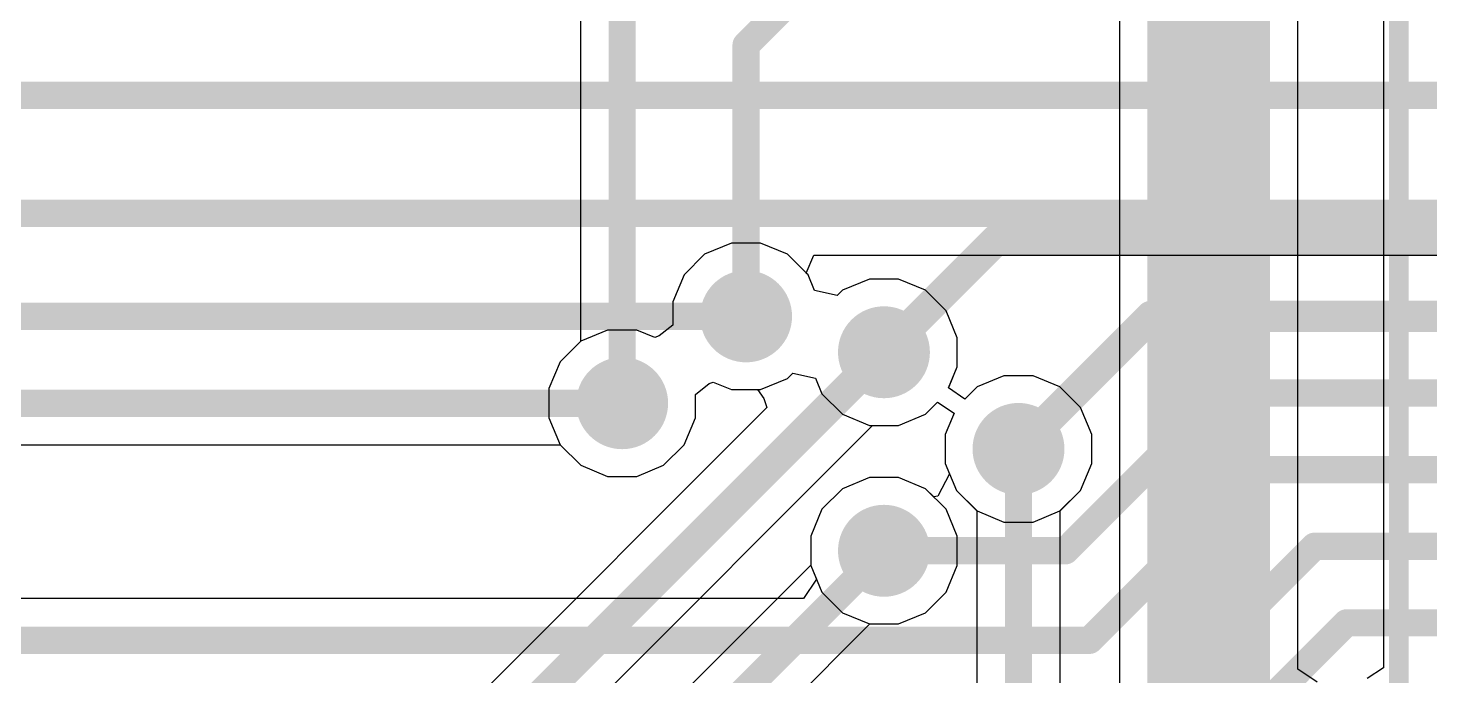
# Model space of a CAD drawing. Header units: inches. Extents: x -3 to 128, y -12 to 41.
# Drawn here: x 51.33 to 60.48, y 20.1 to 24.33 of the extents above; entities that cross this region are included whole.
import ezdxf

# ---------------------------------------------------------------- set-up
doc = ezdxf.new("R2010")
doc.units = ezdxf.units.IN
for name, color, linetype in [('Bottom Layer', 5, 'Continuous'), ('Layer 1', 16, 'Continuous'), ('Layer 2', 76, 'Continuous'), ('Top Layer', 1, 'Continuous'), ('Top Overlay', 2, 'Continuous'), ('Via Holes', 16, 'Continuous')]:
    doc.layers.add(name, color=color, linetype=linetype)

msp = doc.modelspace()

# ---------------------------------------------------------------- hatches: boundary and pattern name
at = {"layer": 'Bottom Layer'}
h = msp.add_hatch(color=5, dxfattribs=at)
edge = h.paths.add_edge_path()
edge.add_arc((56.0208, 22.4457), 0.3, 0, 360)
h = msp.add_hatch(color=5, dxfattribs=at)
edge = h.paths.add_edge_path()
edge.add_arc((56.9207, 22.2115), 0.3, 0, 360)
h = msp.add_hatch(color=5, dxfattribs=at)
edge = h.paths.add_edge_path()
edge.add_arc((55.2118, 21.879), 0.3, 0, 360)
h = msp.add_hatch(color=5, dxfattribs=at)
edge = h.paths.add_edge_path()
edge.add_arc((57.7989, 21.5807), 0.3, 0, 360)
h = msp.add_hatch(color=5, dxfattribs=at)
edge = h.paths.add_edge_path()
edge.add_arc((56.9207, 20.9161), 0.3, 0, 360)
at = {"layer": 'Layer 1'}
h = msp.add_hatch(color=16, dxfattribs=at)
edge = h.paths.add_edge_path()
edge.add_arc((56.0208, 22.4457), 0.3, 0, 360)
h = msp.add_hatch(color=16, dxfattribs=at)
edge = h.paths.add_edge_path()
edge.add_arc((56.9207, 22.2115), 0.3, 0, 360)
h = msp.add_hatch(color=16, dxfattribs=at)
edge = h.paths.add_edge_path()
edge.add_arc((55.2118, 21.879), 0.3, 0, 360)
h = msp.add_hatch(color=16, dxfattribs=at)
edge = h.paths.add_edge_path()
edge.add_arc((57.7989, 21.5807), 0.3, 0, 360)
h = msp.add_hatch(color=16, dxfattribs=at)
edge = h.paths.add_edge_path()
edge.add_arc((56.9207, 20.9161), 0.3, 0, 360)
at = {"layer": 'Layer 2'}
msp.add_hatch(color=76, dxfattribs=at).paths.add_polyline_path([(59.4406, 32.667), (58.6396, 32.667), (58.6396, 17.4659), (59.4406, 17.4659)])
h = msp.add_hatch(color=76, dxfattribs=at)
edge = h.paths.add_edge_path()
edge.add_arc((56.0208, 22.4457), 0.3, 0, 360)
h = msp.add_hatch(color=76, dxfattribs=at)
edge = h.paths.add_edge_path()
edge.add_arc((56.9207, 22.2115), 0.3, 0, 360)
h = msp.add_hatch(color=76, dxfattribs=at)
edge = h.paths.add_edge_path()
edge.add_arc((55.2118, 21.879), 0.3, 0, 360)
h = msp.add_hatch(color=76, dxfattribs=at)
edge = h.paths.add_edge_path()
edge.add_arc((57.7989, 21.5807), 0.3, 0, 360)
h = msp.add_hatch(color=76, dxfattribs=at)
edge = h.paths.add_edge_path()
edge.add_arc((56.9207, 20.9161), 0.3, 0, 360)
at = {"layer": 'Top Layer'}
h = msp.add_hatch(color=1, dxfattribs=at)
edge = h.paths.add_edge_path()
edge.add_arc((56.0208, 22.4457), 0.3, 0, 360)
h = msp.add_hatch(color=1, dxfattribs=at)
edge = h.paths.add_edge_path()
edge.add_arc((56.9207, 22.2115), 0.3, 0, 360)
h = msp.add_hatch(color=1, dxfattribs=at)
edge = h.paths.add_edge_path()
edge.add_arc((55.2118, 21.879), 0.3, 0, 360)
h = msp.add_hatch(color=1, dxfattribs=at)
edge = h.paths.add_edge_path()
edge.add_arc((57.7989, 21.5807), 0.3, 0, 360)
h = msp.add_hatch(color=1, dxfattribs=at)
edge = h.paths.add_edge_path()
edge.add_arc((56.9207, 20.9161), 0.3, 0, 360)
at = {"layer": 'Via Holes'}
h = msp.add_hatch(color=7, dxfattribs=at)
edge = h.paths.add_edge_path()
edge.add_arc((56.0208, 22.4457), 0.15, 0, 360)
h = msp.add_hatch(color=7, dxfattribs=at)
edge = h.paths.add_edge_path()
edge.add_arc((56.9207, 22.2115), 0.15, 0, 360)
h = msp.add_hatch(color=7, dxfattribs=at)
edge = h.paths.add_edge_path()
edge.add_arc((55.2118, 21.879), 0.15, 0, 360)
h = msp.add_hatch(color=7, dxfattribs=at)
edge = h.paths.add_edge_path()
edge.add_arc((57.7989, 21.5807), 0.15, 0, 360)
h = msp.add_hatch(color=7, dxfattribs=at)
edge = h.paths.add_edge_path()
edge.add_arc((56.9207, 20.9161), 0.15, 0, 360)

# ---------------------------------------------------------------- linework, layer by layer
at = {"layer": 'Bottom Layer'}
for p, q in [((60.1808, 30.067), (60.1808, 20.1525)), ((55.9258, 22.9235), (55.7502, 22.8508)), ((56.1159, 22.9235), (55.9258, 22.9235)), ((56.2915, 22.8508), (56.1159, 22.9235)), ((55.7502, 22.8508), (55.6158, 22.7164)), ((56.4259, 22.7164), (56.2915, 22.8508)), ((55.6158, 22.7164), (55.543, 22.5408)), ((56.4682, 22.6143), (56.4259, 22.7164)), ((56.616, 22.5825), (56.4682, 22.6143)), ((56.65, 22.6166), (56.616, 22.5825)), ((56.8257, 22.6893), (56.65, 22.6166)), ((57.0157, 22.6893), (56.8257, 22.6893)), ((57.1913, 22.6166), (57.0157, 22.6893)), ((57.3258, 22.4822), (57.1913, 22.6166)), ((55.543, 22.5408), (55.543, 22.3894)), ((57.3985, 22.3066), (57.3258, 22.4822)), ((55.1167, 22.3568), (54.9411, 22.2841)), ((55.3068, 22.3568), (55.1167, 22.3568)), ((55.4257, 22.3076), (55.3068, 22.3568)), ((55.543, 22.3894), (55.4535, 22.3178)), ((54.9411, 22.2841), (54.8067, 22.1497)), ((55.4535, 22.3178), (55.4257, 22.3076)), ((57.3985, 22.1165), (57.3985, 22.3066)), ((54.8067, 22.1497), (54.734, 21.9741)), ((56.2915, 22.0407), (56.3256, 22.0747)), ((56.3256, 22.0747), (56.4734, 22.0429)), ((57.3455, 21.9886), (57.3985, 22.1165)), ((57.7039, 22.0585), (57.5283, 21.9858)), ((57.894, 22.0585), (57.7039, 22.0585)), ((58.0696, 21.9858), (57.894, 22.0585)), ((54.734, 21.9741), (54.734, 21.784)), ((55.6896, 21.9354), (55.7791, 22.007)), ((55.7791, 22.007), (55.8069, 22.0172)), ((55.8069, 22.0172), (55.9258, 21.9679)), ((55.9258, 21.9679), (56.1159, 21.9679)), ((56.1159, 21.9679), (56.2915, 22.0407)), ((56.4734, 22.0429), (56.5156, 21.9409)), ((57.3413, 21.9784), (57.3455, 21.9886)), ((57.449, 21.9065), (57.3413, 21.9784)), ((57.5283, 21.9858), (57.4541, 21.9116)), ((58.204, 21.8514), (58.0696, 21.9858)), ((55.6896, 21.784), (55.6896, 21.9354)), ((56.5156, 21.9409), (56.65, 21.8065)), ((57.1913, 21.8065), (57.2655, 21.8806)), ((57.2655, 21.8806), (57.2707, 21.8858)), ((57.2707, 21.8858), (57.3783, 21.8139)), ((57.4541, 21.9116), (57.449, 21.9065)), ((54.734, 21.784), (54.8067, 21.6084)), ((55.6168, 21.6084), (55.6896, 21.784)), ((56.65, 21.8065), (56.8257, 21.7337)), ((57.0157, 21.7337), (57.1913, 21.8065)), ((57.3741, 21.8037), (57.3211, 21.6758)), ((57.3783, 21.8139), (57.3741, 21.8037)), ((58.2767, 21.6758), (58.204, 21.8514)), ((56.8257, 21.7337), (57.0157, 21.7337)), ((54.8067, 21.6084), (54.9411, 21.474)), ((55.4824, 21.474), (55.6168, 21.6084)), ((57.3211, 21.6758), (57.3211, 21.4857)), ((58.2767, 21.4857), (58.2767, 21.6758)), ((54.9411, 21.474), (55.1167, 21.4012)), ((55.3068, 21.4012), (55.4824, 21.474)), ((57.3211, 21.4857), (57.3939, 21.3101)), ((58.204, 21.3101), (58.2767, 21.4857)), ((55.1167, 21.4012), (55.3068, 21.4012)), ((56.65, 21.3212), (56.5156, 21.1868)), ((56.8257, 21.3939), (56.65, 21.3212)), ((57.0157, 21.3939), (56.8257, 21.3939)), ((57.1913, 21.3212), (57.0157, 21.3939)), ((57.3258, 21.1868), (57.1913, 21.3212)), ((57.3939, 21.3101), (57.5283, 21.1757)), ((58.0696, 21.1757), (58.204, 21.3101)), ((56.5156, 21.1868), (56.4429, 21.0112)), ((57.3985, 21.0112), (57.3258, 21.1868)), ((57.5283, 21.1757), (57.7039, 21.1029)), ((57.894, 21.1029), (58.0696, 21.1757)), ((57.7039, 21.1029), (57.894, 21.1029)), ((56.4429, 21.0112), (56.4429, 20.8211)), ((57.3985, 20.8211), (57.3985, 21.0112)), ((56.4429, 20.8211), (56.5156, 20.6455)), ((57.3258, 20.6455), (57.3985, 20.8211)), ((56.5156, 20.6455), (56.65, 20.5111)), ((57.1913, 20.5111), (57.3258, 20.6455)), ((56.65, 20.5111), (56.8257, 20.4383)), ((57.0157, 20.4383), (57.1913, 20.5111)), ((56.8257, 20.4383), (57.0157, 20.4383)), ((60.1808, 20.1525), (60.0752, 20.0819))]:
    msp.add_line(p, q, dxfattribs=at)
at = {"layer": 'Layer 1'}
for p, q in [((56.4137, 22.7286), (56.4623, 22.846)), ((56.4623, 22.846), (66.5951, 22.846)), ((56.4259, 22.7164), (56.4137, 22.7286)), ((56.4682, 22.6143), (56.4259, 22.7164)), ((56.616, 22.5825), (56.4682, 22.6143)), ((56.65, 22.6166), (56.616, 22.5825)), ((56.8257, 22.6893), (56.65, 22.6166)), ((57.0157, 22.6893), (56.8257, 22.6893)), ((57.1913, 22.6166), (57.0157, 22.6893)), ((57.3258, 22.4822), (57.1913, 22.6166)), ((57.3985, 22.3066), (57.3258, 22.4822)), ((57.3985, 22.1165), (57.3985, 22.3066)), ((57.3413, 21.9784), (57.3985, 22.1165)), ((57.7039, 22.0585), (57.5283, 21.9858)), ((57.894, 22.0585), (57.7039, 22.0585)), ((58.0696, 21.9858), (57.894, 22.0585)), ((55.6896, 21.9354), (55.7791, 22.007)), ((55.7791, 22.007), (55.8069, 22.0172)), ((55.8069, 22.0172), (55.9258, 21.9679)), ((55.9258, 21.9679), (56.0946, 21.9679)), ((56.0946, 21.9679), (56.1363, 21.9095)), ((57.449, 21.9065), (57.3413, 21.9784)), ((57.5283, 21.9858), (57.449, 21.9065)), ((58.204, 21.8514), (58.0696, 21.9858)), ((55.6896, 21.784), (55.6896, 21.9354)), ((56.1363, 21.9095), (56.1569, 21.8506)), ((57.1913, 21.8065), (57.2707, 21.8858)), ((57.2707, 21.8858), (57.3783, 21.8139)), ((56.1569, 21.8506), (52.4582, 18.1519)), ((55.6168, 21.6084), (55.6896, 21.784)), ((57.0157, 21.7337), (57.1913, 21.8065)), ((57.3783, 21.8139), (57.3211, 21.6758)), ((58.2767, 21.6758), (58.204, 21.8514)), ((52.7776, 17.6656), (56.8458, 21.7337)), ((56.8458, 21.7337), (57.0157, 21.7337)), ((29.5219, 21.6071), (54.808, 21.6071)), ((54.808, 21.6071), (54.9411, 21.474)), ((55.4824, 21.474), (55.6168, 21.6084)), ((57.3211, 21.6758), (57.3211, 21.4857)), ((58.2767, 21.4857), (58.2767, 21.6758)), ((54.9411, 21.474), (55.1167, 21.4012)), ((55.3068, 21.4012), (55.4824, 21.474)), ((57.3211, 21.4857), (57.3939, 21.3101)), ((58.204, 21.3101), (58.2767, 21.4857)), ((55.1167, 21.4012), (55.3068, 21.4012)), ((56.65, 21.3212), (56.5156, 21.1868)), ((56.8257, 21.3939), (56.65, 21.3212)), ((57.0157, 21.3939), (56.8257, 21.3939)), ((57.1913, 21.3212), (57.0157, 21.3939)), ((57.3258, 21.1868), (57.1913, 21.3212)), ((57.3939, 21.3101), (57.527, 21.177)), ((58.0709, 21.177), (58.204, 21.3101)), ((56.5156, 21.1868), (56.4429, 21.0112)), ((57.3985, 21.0112), (57.3258, 21.1868)), ((57.527, 21.177), (57.527, 18.3916)), ((58.0709, 18.5042), (58.0709, 21.177)), ((56.4429, 21.0112), (56.4429, 20.8229)), ((57.3985, 20.8211), (57.3985, 21.0112)), ((56.4429, 20.8229), (54.5939, 18.9739)), ((57.3258, 20.6455), (57.3985, 20.8211)), ((57.1913, 20.5111), (57.3258, 20.6455)), ((57.0157, 20.4383), (57.1913, 20.5111)), ((55.0581, 18.669), (56.8275, 20.4383)), ((56.8275, 20.4383), (57.0157, 20.4383))]:
    msp.add_line(p, q, dxfattribs=at)
for points in [[(39.0817, 23.8879, 0.1778, 0.1778, 0), (65.5313, 23.8879, 0.1778, 0.1778, 0)], [(21.9246, 23.1179, 0.1778, 0.1778, 0), (66.7077, 23.1179, 0.1778, 0.1778, 0)], [(15.6811, 22.4457, 0.1778, 0.1778, 0), (56.0208, 22.4457, 0.1778, 0.1778, 0)], [(52.5762, 17.867, 0.2032, 0.2032, 0), (56.9207, 22.2115, 0.2032, 0.2032, 0)], [(29.4093, 21.879, 0.1778, 0.1778, 0), (55.2118, 21.879, 0.1778, 0.1778, 0)], [(57.7989, 18.3916, 0.1778, 0.1778, 0), (57.7989, 21.5807, 0.1778, 0.1778, 0)], [(54.7862, 18.7817, 0.1778, 0.1778, 0), (56.9207, 20.9161, 0.1778, 0.1778, 0)]]:
    msp.add_lwpolyline(points, format="xyseb", dxfattribs=at)
for points in [[(55.9764, 22.4457, 0.0889, 0.0889, 1), (56.0653, 22.4457, 0.0889, 0.0889, 1)], [(56.8699, 22.2115, 0.1016, 0.1016, 1), (56.9715, 22.2115, 0.1016, 0.1016, 1)], [(55.1673, 21.879, 0.0889, 0.0889, 1), (55.2562, 21.879, 0.0889, 0.0889, 1)], [(57.7545, 21.5807, 0.0889, 0.0889, 1), (57.8434, 21.5807, 0.0889, 0.0889, 1)], [(56.8762, 20.9161, 0.0889, 0.0889, 1), (56.9651, 20.9161, 0.0889, 0.0889, 1)]]:
    msp.add_lwpolyline(points, format="xyseb", close=True, dxfattribs=at)
at = {"layer": 'Layer 2'}
for p, q in [((58.4583, 32.667), (58.4583, 18.9617)), ((59.6219, 20.1436), (59.6219, 32.667)), ((55.9258, 22.9235), (55.7502, 22.8508)), ((56.1159, 22.9235), (55.9258, 22.9235)), ((56.2915, 22.8508), (56.1159, 22.9235)), ((55.7502, 22.8508), (55.6158, 22.7164)), ((56.4259, 22.7164), (56.2915, 22.8508)), ((55.6158, 22.7164), (55.543, 22.5408)), ((56.4682, 22.6143), (56.4259, 22.7164)), ((56.616, 22.5825), (56.4682, 22.6143)), ((56.65, 22.6166), (56.616, 22.5825)), ((56.8257, 22.6893), (56.65, 22.6166)), ((57.0157, 22.6893), (56.8257, 22.6893)), ((57.1913, 22.6166), (57.0157, 22.6893)), ((57.3258, 22.4822), (57.1913, 22.6166)), ((55.543, 22.5408), (55.543, 22.3894)), ((57.3985, 22.3066), (57.3258, 22.4822)), ((55.1167, 22.3568), (54.9411, 22.2841)), ((55.3068, 22.3568), (55.1167, 22.3568)), ((55.4257, 22.3076), (55.3068, 22.3568)), ((55.543, 22.3894), (55.4535, 22.3178)), ((54.9411, 22.2841), (54.8067, 22.1497)), ((55.4535, 22.3178), (55.4257, 22.3076)), ((57.3985, 22.1165), (57.3985, 22.3066)), ((54.8067, 22.1497), (54.734, 21.9741)), ((56.2915, 22.0407), (56.3256, 22.0747)), ((56.3256, 22.0747), (56.4734, 22.0429)), ((57.3455, 21.9886), (57.3985, 22.1165)), ((57.7039, 22.0585), (57.5283, 21.9858)), ((57.894, 22.0585), (57.7039, 22.0585)), ((58.0696, 21.9858), (57.894, 22.0585)), ((54.734, 21.9741), (54.734, 21.784)), ((55.6896, 21.9354), (55.7791, 22.007)), ((55.7791, 22.007), (55.8069, 22.0172)), ((55.8069, 22.0172), (55.9258, 21.9679)), ((55.9258, 21.9679), (56.1159, 21.9679)), ((56.1159, 21.9679), (56.2915, 22.0407)), ((56.4734, 22.0429), (56.5156, 21.9409)), ((57.3413, 21.9784), (57.3455, 21.9886)), ((57.449, 21.9065), (57.3413, 21.9784)), ((57.5283, 21.9858), (57.4541, 21.9116)), ((58.204, 21.8514), (58.0696, 21.9858)), ((55.6896, 21.784), (55.6896, 21.9354)), ((56.5156, 21.9409), (56.65, 21.8065)), ((57.1913, 21.8065), (57.2655, 21.8806)), ((57.2655, 21.8806), (57.2707, 21.8858)), ((57.2707, 21.8858), (57.3783, 21.8139)), ((57.4541, 21.9116), (57.449, 21.9065)), ((54.734, 21.784), (54.8067, 21.6084)), ((55.6168, 21.6084), (55.6896, 21.784)), ((56.65, 21.8065), (56.8257, 21.7337)), ((57.0157, 21.7337), (57.1913, 21.8065)), ((57.3741, 21.8037), (57.3211, 21.6758)), ((57.3783, 21.8139), (57.3741, 21.8037)), ((58.2767, 21.6758), (58.204, 21.8514)), ((56.8257, 21.7337), (57.0157, 21.7337)), ((54.8067, 21.6084), (54.9411, 21.474)), ((55.4824, 21.474), (55.6168, 21.6084)), ((57.3211, 21.6758), (57.3211, 21.4857)), ((58.2767, 21.4857), (58.2767, 21.6758)), ((54.9411, 21.474), (55.1167, 21.4012)), ((55.3068, 21.4012), (55.4824, 21.474)), ((57.3211, 21.4857), (57.3939, 21.3101)), ((58.204, 21.3101), (58.2767, 21.4857)), ((55.1167, 21.4012), (55.3068, 21.4012)), ((56.65, 21.3212), (56.5156, 21.1868)), ((56.8257, 21.3939), (56.65, 21.3212)), ((57.0157, 21.3939), (56.8257, 21.3939)), ((57.1913, 21.3212), (57.0157, 21.3939)), ((57.3258, 21.1868), (57.1913, 21.3212)), ((57.3939, 21.3101), (57.5283, 21.1757)), ((58.0696, 21.1757), (58.204, 21.3101)), ((56.5156, 21.1868), (56.4429, 21.0112)), ((57.3985, 21.0112), (57.3258, 21.1868)), ((57.5283, 21.1757), (57.7039, 21.1029)), ((57.894, 21.1029), (58.0696, 21.1757)), ((57.7039, 21.1029), (57.894, 21.1029)), ((56.4429, 21.0112), (56.4429, 20.8211)), ((57.3985, 20.8211), (57.3985, 21.0112)), ((56.4429, 20.8211), (56.5156, 20.6455)), ((57.3258, 20.6455), (57.3985, 20.8211)), ((56.5156, 20.6455), (56.65, 20.5111)), ((57.1913, 20.5111), (57.3258, 20.6455)), ((56.65, 20.5111), (56.8257, 20.4383)), ((57.0157, 20.4383), (57.1913, 20.5111)), ((56.8257, 20.4383), (57.0157, 20.4383)), ((59.7489, 20.0587), (59.6219, 20.1436))]:
    msp.add_line(p, q, dxfattribs=at)
at = {"layer": 'Top Layer'}
for p, q in [((54.9399, 24.5158), (54.9399, 22.2828)), ((54.9399, 22.2828), (54.8067, 22.1497)), ((54.8067, 22.1497), (54.734, 21.9741)), ((56.2915, 22.0407), (56.3256, 22.0747)), ((56.3256, 22.0747), (56.4734, 22.0429)), ((54.734, 21.9741), (54.734, 21.784)), ((55.6896, 21.9354), (55.7791, 22.007)), ((55.7791, 22.007), (55.8069, 22.0172)), ((55.8069, 22.0172), (55.9258, 21.9679)), ((55.9258, 21.9679), (56.1159, 21.9679)), ((56.1159, 21.9679), (56.2915, 22.0407)), ((56.4734, 22.0429), (56.5156, 21.9409)), ((55.6896, 21.784), (55.6896, 21.9354)), ((56.5156, 21.9409), (56.65, 21.8065)), ((57.1913, 21.8065), (57.2707, 21.8858)), ((57.2707, 21.8858), (57.3783, 21.8139)), ((54.734, 21.784), (54.8067, 21.6084)), ((55.6168, 21.6084), (55.6896, 21.784)), ((56.65, 21.8065), (56.8257, 21.7337)), ((57.0157, 21.7337), (57.1913, 21.8065)), ((57.3783, 21.8139), (57.3211, 21.6758)), ((56.8257, 21.7337), (57.0157, 21.7337)), ((54.8067, 21.6084), (54.9411, 21.474)), ((55.4824, 21.474), (55.6168, 21.6084)), ((57.3211, 21.6758), (57.3211, 21.4857)), ((54.9411, 21.474), (55.1167, 21.4012)), ((55.3068, 21.4012), (55.4824, 21.474)), ((57.3494, 21.4174), (57.272, 21.2725)), ((57.3211, 21.4857), (57.3494, 21.4174)), ((55.1167, 21.4012), (55.3068, 21.4012)), ((56.65, 21.3212), (56.5156, 21.1868)), ((56.8257, 21.3939), (56.65, 21.3212)), ((57.0157, 21.3939), (56.8257, 21.3939)), ((57.1913, 21.3212), (57.0157, 21.3939)), ((57.2453, 21.2672), (57.1913, 21.3212)), ((57.272, 21.2725), (57.2453, 21.2672)), ((56.5156, 21.1868), (56.4429, 21.0112)), ((56.4429, 21.0112), (56.4429, 20.8211)), ((56.4429, 20.8211), (56.4803, 20.7309)), ((56.4803, 20.7309), (56.3954, 20.6039)), ((56.3954, 20.6039), (11.7428, 20.6039))]:
    msp.add_line(p, q, dxfattribs=at)
for points in [[(56.0208, 24.2162, 0.1778, 0.1778, 0), (56.5054, 24.7007, 0.1778, 0.1778, 0)], [(55.2118, 21.879, 0.1778, 0.1778, 0), (55.2118, 24.5158, 0.1778, 0.1778, 0)], [(56.0208, 22.4457, 0.1778, 0.1778, 0), (56.0208, 24.2162, 0.1778, 0.1778, 0)], [(56.9207, 22.2115, 0.2032, 0.2032, 0), (57.6549, 22.9457, 0.2032, 0.2032, 0)], [(57.6549, 22.9457, 0.2032, 0.2032, 0), (61.4802, 22.9457, 0.2032, 0.2032, 0)], [(57.7989, 21.5807, 0.2032, 0.2032, 0), (58.6639, 22.4457, 0.2032, 0.2032, 0)], [(58.6639, 22.4457, 0.2032, 0.2032, 0), (61.4802, 22.4457, 0.2032, 0.2032, 0)], [(58.1056, 20.9161, 0.1778, 0.1778, 0), (59.1352, 21.9457, 0.1778, 0.1778, 0)], [(59.1352, 21.9457, 0.1778, 0.1778, 0), (61.4802, 21.9457, 0.1778, 0.1778, 0)], [(58.2627, 20.3319, 0.1778, 0.1778, 0), (59.3765, 21.4457, 0.1778, 0.1778, 0)], [(59.3765, 21.4457, 0.1778, 0.1778, 0), (61.4802, 21.4457, 0.1778, 0.1778, 0)], [(56.9207, 20.9161, 0.1778, 0.1778, 0), (58.1056, 20.9161, 0.1778, 0.1778, 0)], [(58.5336, 19.7477, 0.1778, 0.1778, 0), (59.7316, 20.9457, 0.1778, 0.1778, 0)], [(59.7316, 20.9457, 0.1778, 0.1778, 0), (61.4802, 20.9457, 0.1778, 0.1778, 0)], [(58.2316, 18.7373, 0.1778, 0.1778, 0), (59.94, 20.4457, 0.1778, 0.1778, 0)], [(59.94, 20.4457, 0.1778, 0.1778, 0), (61.4802, 20.4457, 0.1778, 0.1778, 0)], [(11.3023, 20.3319, 0.1778, 0.1778, 0), (58.2627, 20.3319, 0.1778, 0.1778, 0)]]:
    msp.add_lwpolyline(points, format="xyseb", dxfattribs=at)
for points in [[(55.9764, 24.2162, 0.0889, 0.0889, 1), (56.0653, 24.2162, 0.0889, 0.0889, 1)], [(55.9764, 24.2162, 0.0889, 0.0889, 1), (56.0653, 24.2162, 0.0889, 0.0889, 1)], [(57.6041, 22.9457, 0.1016, 0.1016, 1), (57.7057, 22.9457, 0.1016, 0.1016, 1)], [(57.6041, 22.9457, 0.1016, 0.1016, 1), (57.7057, 22.9457, 0.1016, 0.1016, 1)], [(55.9764, 22.4457, 0.0889, 0.0889, 1), (56.0653, 22.4457, 0.0889, 0.0889, 1)], [(58.6131, 22.4457, 0.1016, 0.1016, 1), (58.7147, 22.4457, 0.1016, 0.1016, 1)], [(58.6131, 22.4457, 0.1016, 0.1016, 1), (58.7147, 22.4457, 0.1016, 0.1016, 1)], [(56.8699, 22.2115, 0.1016, 0.1016, 1), (56.9715, 22.2115, 0.1016, 0.1016, 1)], [(55.1673, 21.879, 0.0889, 0.0889, 1), (55.2562, 21.879, 0.0889, 0.0889, 1)], [(59.0907, 21.9457, 0.0889, 0.0889, 1), (59.1796, 21.9457, 0.0889, 0.0889, 1)], [(59.0907, 21.9457, 0.0889, 0.0889, 1), (59.1796, 21.9457, 0.0889, 0.0889, 1)], [(57.7481, 21.5807, 0.1016, 0.1016, 1), (57.8497, 21.5807, 0.1016, 0.1016, 1)], [(59.332, 21.4457, 0.0889, 0.0889, 1), (59.4209, 21.4457, 0.0889, 0.0889, 1)], [(59.332, 21.4457, 0.0889, 0.0889, 1), (59.4209, 21.4457, 0.0889, 0.0889, 1)], [(56.8762, 20.9161, 0.0889, 0.0889, 1), (56.9651, 20.9161, 0.0889, 0.0889, 1)], [(58.0611, 20.9161, 0.0889, 0.0889, 1), (58.15, 20.9161, 0.0889, 0.0889, 1)], [(58.0611, 20.9161, 0.0889, 0.0889, 1), (58.15, 20.9161, 0.0889, 0.0889, 1)], [(59.6871, 20.9457, 0.0889, 0.0889, 1), (59.776, 20.9457, 0.0889, 0.0889, 1)], [(59.6871, 20.9457, 0.0889, 0.0889, 1), (59.776, 20.9457, 0.0889, 0.0889, 1)], [(59.8955, 20.4457, 0.0889, 0.0889, 1), (59.9844, 20.4457, 0.0889, 0.0889, 1)], [(59.8955, 20.4457, 0.0889, 0.0889, 1), (59.9844, 20.4457, 0.0889, 0.0889, 1)], [(58.2182, 20.3319, 0.0889, 0.0889, 1), (58.3071, 20.3319, 0.0889, 0.0889, 1)], [(58.2182, 20.3319, 0.0889, 0.0889, 1), (58.3071, 20.3319, 0.0889, 0.0889, 1)]]:
    msp.add_lwpolyline(points, format="xyseb", close=True, dxfattribs=at)
at = {"layer": 'Top Overlay'}
msp.add_lwpolyline([(60.2816, 17.717, 0.127, 0.127, 0), (60.2816, 29.8359, 0.127, 0.127, 0)], format="xyseb", dxfattribs=at)

doc.saveas('drawing.dxf')
